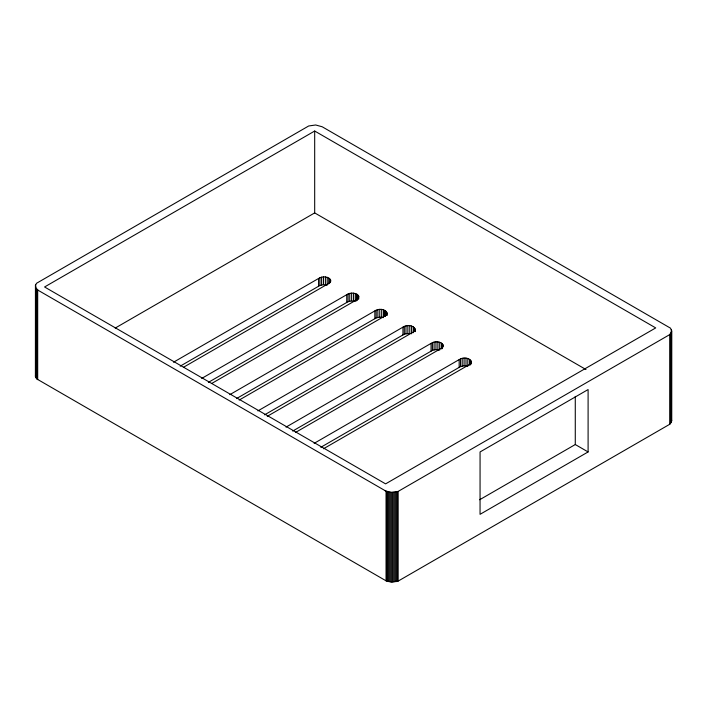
<?xml version="1.0" encoding="UTF-8"?>
<svg xmlns="http://www.w3.org/2000/svg" width="707" height="707" viewBox="0 0 707 707"><rect width="100%" height="100%" fill="white"/><g stroke="black" fill="none" stroke-linecap="round" stroke-linejoin="round"><path stroke-width="1.06" d="M35.438 285.31L35.924 288.103L38.496 290.489L385.757 491.02L391.351 492.337L398.156 491.409L669.803 334.561L671.65 331.07L670.554 328.198L322.198 126.774L315.684 124.989L308.685 125.979L36.508 283.295L35.438 285.31L35.403 376.398L36.976 379.058L386.049 580.818L391.351 582.011L398.156 581.092L669.803 424.235L671.65 420.745L671.65 331.07M35.659 374.295L35.403 376.398M229.802 394.665L374.843 310.921C378.36 308.597 384.396 308.526 386.835 312.397L386.959 313.501L385.598 315.561L239.169 400.074M257.905 410.891L402.955 327.155C406.463 324.813 412.499 324.778 414.947 328.622L415.071 329.736L413.701 331.786L267.273 416.308M173.524 362.214L318.574 278.478C322.083 276.145 328.128 276.075 330.567 279.945L330.69 281.059L329.321 283.109L183.847 367.074M180.205 366.155L319.918 285.478L323.47 284.691L327.2 285.142M201.689 378.439L346.739 294.695C350.248 292.371 356.293 292.3 358.723 296.162L358.422 298.354L357.486 299.326L212.012 383.291M208.371 382.381L348.083 301.695L351.635 300.908L355.365 301.368M236.474 398.607L376.186 317.92L379.747 317.134L383.477 317.593L383.477 309.799M264.586 414.832L404.298 334.155L409.777 333.439L409.777 325.635M286.017 427.125L431.067 343.381C434.575 341.048 440.611 341.004 443.05 344.848L442.759 347.049L441.813 348.012L295.385 432.534M292.698 431.067L432.41 350.38L435.963 349.594L439.692 350.053L439.692 342.25M314.129 443.351L459.17 359.607C462.687 357.274 468.723 357.238 471.162 361.083L470.862 363.274L469.925 364.246L323.497 448.759M320.81 447.292L460.513 366.615L464.075 365.819L467.804 366.279L467.804 358.484M314.686 131.025L44.568 286.98L385.598 483.871L655.716 327.915L314.686 131.025L314.686 212.904L585.979 369.531M115.197 328.075L314.686 212.904M479.655 499.743L575.277 444.535L575.277 396.38M588.1 451.941L480.053 514.325L480.071 451.95L588.1 389.557L588.1 451.941L575.277 444.535M384.838 490.552L385.757 491.02M671.394 419.269L671.65 420.745M671.597 330.328L671.562 421.487M671.394 329.595L671.323 422.22M670.952 333.253L670.952 422.927M670.43 333.934L670.43 423.608M669.803 334.561L669.803 424.235M471.162 361.083L471.162 364.008M470.5 360.04L470.5 364.909M469.554 359.306L469.554 365.157M465.993 358.096L465.993 365.899M464.075 358.025L464.075 365.819M462.201 358.272L462.201 366.067M460.513 358.811L460.513 366.615M459.17 359.607L459.17 367.41M443.05 344.848L443.05 346.801M442.388 343.805L442.388 348.684M441.442 343.081L441.442 348.922M437.889 341.87L437.889 349.665M435.963 341.799L435.963 349.594M434.089 342.038L434.089 349.841M432.41 342.586L432.41 350.38M431.067 343.381L431.067 351.176M415.071 329.736L415.071 331.68M414.947 328.622L414.947 331.548M414.275 327.58L414.275 331.477M413.33 326.846L413.33 332.697M411.58 326.024L411.58 333.819M407.859 325.565L407.859 333.368M405.977 325.812L405.977 333.607M404.298 326.351L404.298 334.155M402.955 327.155L402.955 334.95M398.156 491.409L398.156 581.092M397.299 491.701L397.299 581.375M396.176 491.984L396.176 581.658M395.001 492.196L395.001 581.87M393.799 492.319L393.799 581.994M392.579 492.372L392.579 582.047M391.351 492.337L391.351 582.011M390.149 492.222L390.149 581.905M388.965 492.037L388.965 581.711M387.834 491.772L387.834 581.446M386.959 313.501L386.959 315.455M386.835 312.397L386.835 315.322M386.756 491.427L386.756 581.101M386.172 311.354L386.172 315.251M386.049 491.144L386.049 580.818M385.218 310.62L385.218 316.471M385.015 310.461L385.015 316.312M384.741 310.338L384.741 316.188M381.665 309.41L381.665 317.204M379.747 309.339L379.747 317.134M377.865 309.586L377.865 317.381M376.186 310.126L376.186 317.92M374.843 310.921L374.843 318.724M358.723 296.162L358.723 299.088M358.06 295.119L358.06 299.017M357.115 294.386L357.115 300.236M356.902 294.227L356.902 300.077M356.628 294.112L356.628 300.935M355.365 293.564L355.365 300.387M353.562 293.184L353.562 300.979M351.635 293.105L351.635 300.908M349.762 293.352L349.762 301.155M348.083 293.9L348.083 301.695M346.739 294.695L346.739 302.49M330.567 279.945L330.567 281.899M329.895 278.903L329.895 282.8M328.746 278.01L328.746 283.861M327.2 277.347L327.2 284.17M325.397 276.958L325.397 284.762M323.47 276.888L323.47 284.691M321.597 277.135L321.597 284.93M319.918 277.674L319.918 285.478M318.574 278.478L318.574 286.273M37.683 289.958L37.683 379.632M36.976 289.384L36.976 379.058M36.393 288.756L36.393 378.431M35.924 288.103L35.924 377.777M35.659 284.621L35.597 377.096"/></g></svg>
